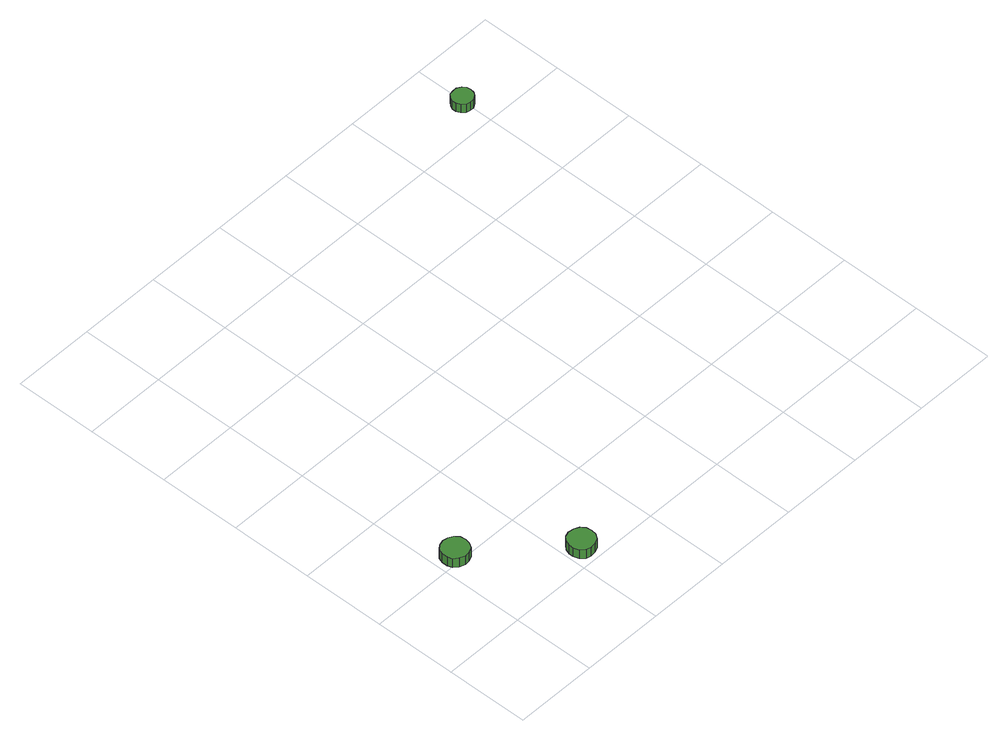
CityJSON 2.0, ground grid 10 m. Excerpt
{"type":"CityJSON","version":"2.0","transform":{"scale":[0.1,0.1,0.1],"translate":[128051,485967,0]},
"CityObjects":{
"tree1":{"type":"SolitaryVegetationObject","attributes":{"function":"something"},"geometry":[{"type":"MultiSurface","lod":"1","boundaries":[[[0,1,2,3,4,5,6,7,8,9,10,11,12,13,14]],[[15,16,17,18,19,20,21,22,23,24,25,26,27,28,29]],[[0,29,28,1]],[[1,28,27,2]],[[2,27,26,3]],[[3,26,25,4]],[[4,25,24,5]],[[5,24,23,6]],[[6,23,22,7]],[[7,22,21,8]],[[8,21,20,9]],[[9,20,19,10]],[[10,19,18,11]],[[11,18,17,12]],[[12,17,16,13]],[[13,16,15,14]],[[14,15,29,0]]]}]},
"tree2":{"type":"SolitaryVegetationObject","attributes":{"function":"something"},"geometry":[{"type":"MultiSurface","lod":"1","boundaries":[[[30,31,32,33,34,35,36,37,38,39,40,41,42,43,44]],[[45,46,47,48,49,50,51,52,53,54,55,56,57,58,59]],[[30,59,58,31]],[[31,58,57,32]],[[32,57,56,33]],[[33,56,55,34]],[[34,55,54,35]],[[35,54,53,36]],[[36,53,52,37]],[[37,52,51,38]],[[38,51,50,39]],[[39,50,49,40]],[[40,49,48,41]],[[41,48,47,42]],[[42,47,46,43]],[[43,46,45,44]],[[44,45,59,30]]]}]},
"tree3":{"type":"SolitaryVegetationObject","attributes":{"function":"something"},"geometry":[{"type":"MultiSurface","lod":"1","boundaries":[[[60,61,62,63,64,65,66,67,68,69,70,71,72,73,74]],[[75,76,77,78,79,80,81,82,83,84,85,86,87,88,89]],[[60,89,88,61]],[[61,88,87,62]],[[62,87,86,63]],[[63,86,85,64]],[[64,85,84,65]],[[65,84,83,66]],[[66,83,82,67]],[[67,82,81,68]],[[68,81,80,69]],[[69,80,79,70]],[[70,79,78,71]],[[71,78,77,72]],[[72,77,76,73]],[[73,76,75,74]],[[74,75,89,60]]]}]}
},
"vertices":[
[39,108,18],[38,115,18],[34,120,18],[28,123,18],[22,124,18],[15,122,18],[10,118,18],[8,112,18],[8,105,18],[10,99,18],[15,95,18],[22,92,18],[28,93,18],[34,96,18],[38,102,18],[38,102,5],[34,96,5],[28,93,5],[22,92,5],[15,95,5],[10,99,5],[8,105,5],[8,112,5],[10,118,5],[15,122,5],[22,124,5],[28,123,5],[34,120,5],[38,115,5],[39,108,5],
[136,22,18],[135,29,18],[131,34,18],[125,37,18],[118,38,18],[112,36,18],[107,31,18],[105,25,18],[105,19,18],[107,13,18],[112,8,18],[118,6,18],[125,7,18],[131,10,18],[135,16,18],[135,16,5],[131,10,5],[125,7,5],[118,6,5],[112,8,5],[107,13,5],[105,19,5],[105,25,5],[107,31,5],[112,36,5],[118,38,5],[125,37,5],[131,34,5],[135,29,5],[136,22,5],
[507,534,21],[506,539,21],[503,543,21],[498,546,21],[493,546,21],[488,545,21],[484,541,21],[482,537,21],[482,532,21],[484,527,21],[488,523,21],[493,522,21],[498,522,21],[503,525,21],[506,529,21],[506,529,9],[503,525,9],[498,522,9],[493,522,9],[488,523,9],[484,527,9],[482,532,9],[482,537,9],[484,541,9],[488,545,9],[493,546,9],[498,546,9],[503,543,9],[506,539,9],[507,534,9]
]}
